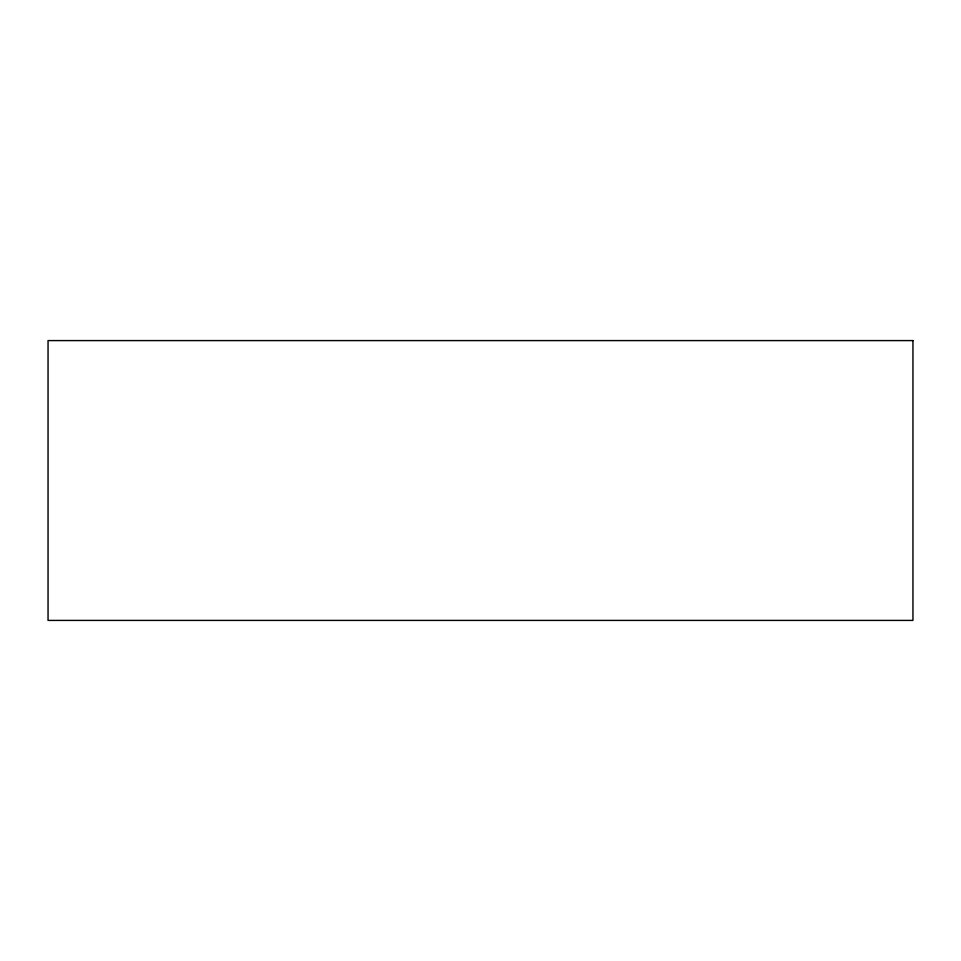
<?xml version="1.0" encoding="UTF-8"?>
<svg xmlns="http://www.w3.org/2000/svg" width="961" height="961" viewBox="0 0 961 961"><rect width="100%" height="100%" fill="white"/><g stroke="black" fill="none" stroke-linecap="round" stroke-linejoin="round"><path stroke-width="1.44" d="M912.95 340.59L48.05 340.59L48.05 620.41L912.95 620.41L912.95 340.59"/></g></svg>
